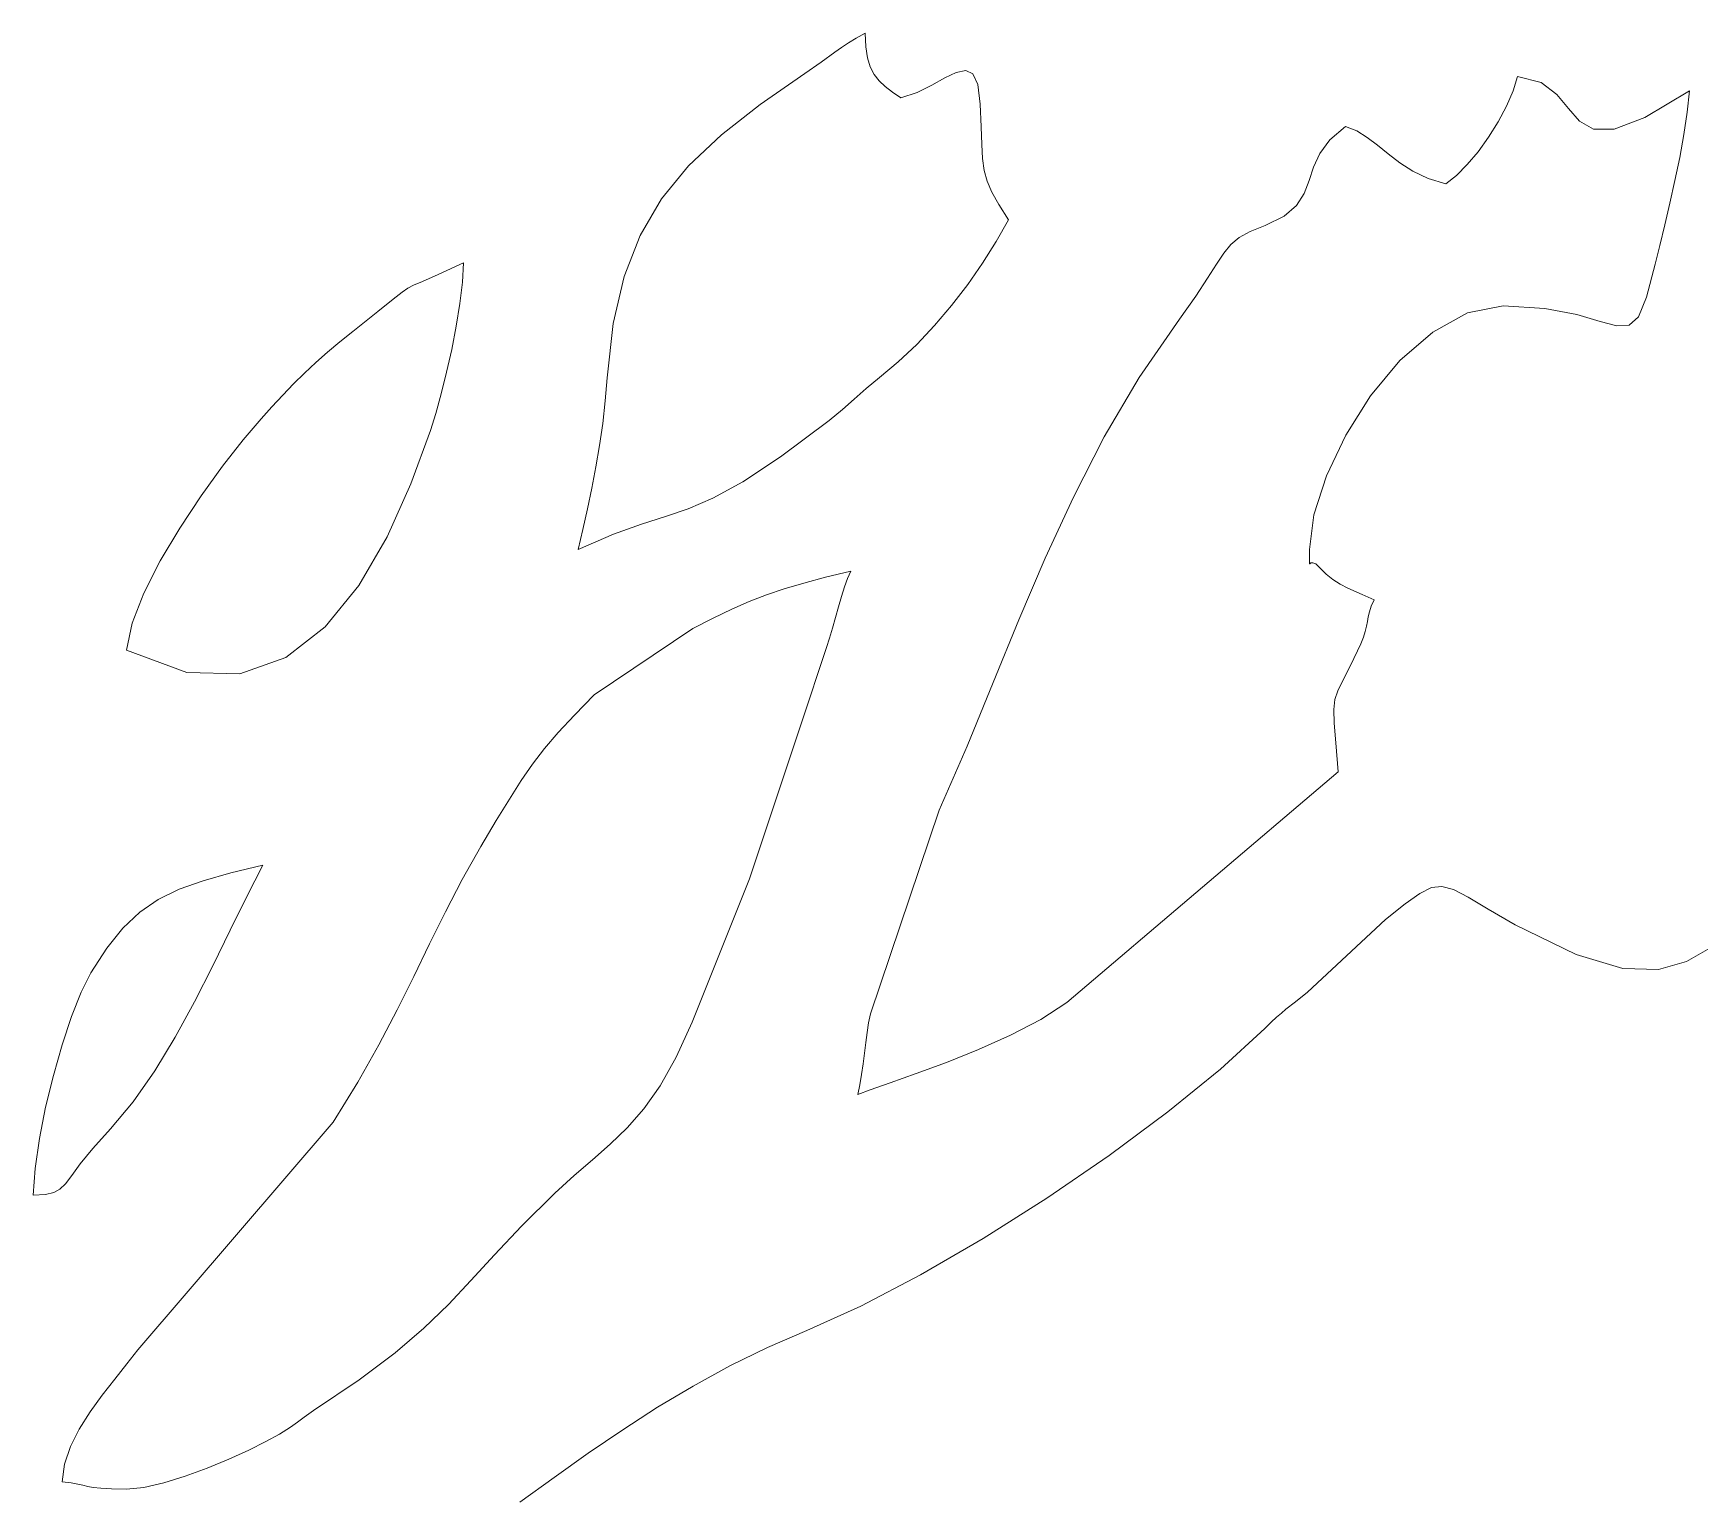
# Model space of a CAD drawing. Header units: centimetres. Extents: x -20.3 to 20.1, y -6 to 14.
# Drawn here: x 2.91 to 4.01, y 7.836 to 8.801 of the extents above; entities that cross this region are included whole.
import ezdxf

# ---------------------------------------------------------------- set-up
doc = ezdxf.new("R2010")
doc.units = ezdxf.units.CM
doc.header["$MEASUREMENT"] = 0
doc.layers.add('layer 1', color=7, linetype='Continuous')

msp = doc.modelspace()

# ---------------------------------------------------------------- linework, layer by layer
at = {"layer": 'layer 1', "color": 5, "lineweight": 9}
for points, knots in [([(3.26939, 8.46036), (3.26939, 8.46036), (3.27248, 8.47376), (3.27248, 8.47376), (3.27248, 8.47376), (3.27248, 8.47376), (3.27551, 8.4873), (3.27551, 8.4873), (3.27551, 8.4873), (3.27551, 8.4873), (3.27841, 8.50102), (3.27841, 8.50102), (3.27841, 8.50102), (3.27841, 8.50102), (3.28109, 8.51496), (3.28109, 8.51496), (3.28109, 8.51496), (3.28109, 8.51496), (3.28351, 8.52917), (3.28351, 8.52917), (3.28351, 8.52917), (3.28351, 8.52917), (3.28559, 8.54368), (3.28559, 8.54368), (3.28559, 8.54368), (3.28559, 8.54368), (3.28726, 8.55855), (3.28726, 8.55855), (3.28726, 8.55855), (3.28726, 8.55855), (3.28845, 8.5738), (3.28845, 8.5738), (3.28845, 8.5738), (3.28845, 8.5738), (3.29238, 8.6096), (3.29238, 8.6096), (3.29238, 8.6096), (3.29238, 8.6096), (3.2996, 8.64063), (3.2996, 8.64063), (3.2996, 8.64063), (3.2996, 8.64063), (3.31022, 8.66775), (3.31022, 8.66775), (3.31022, 8.66775), (3.31022, 8.66775), (3.32439, 8.6918), (3.32439, 8.6918), (3.32439, 8.6918), (3.32439, 8.6918), (3.34222, 8.71366), (3.34222, 8.71366), (3.34222, 8.71366), (3.34222, 8.71366), (3.36384, 8.73417), (3.36384, 8.73417), (3.36384, 8.73417), (3.36384, 8.73417), (3.38937, 8.75419), (3.38937, 8.75419), (3.38937, 8.75419), (3.38937, 8.75419), (3.41895, 8.77458), (3.41895, 8.77458), (3.41895, 8.77458), (3.41895, 8.77458), (3.42975, 8.78205), (3.42975, 8.78205), (3.42975, 8.78205), (3.42975, 8.78205), (3.43876, 8.78861), (3.43876, 8.78861), (3.43876, 8.78861), (3.43876, 8.78861), (3.44316, 8.79171), (3.44316, 8.79171), (3.44316, 8.79171), (3.44316, 8.79171), (3.4478, 8.79478), (3.4478, 8.79478), (3.4478, 8.79478), (3.4478, 8.79478), (3.4529, 8.79788), (3.4529, 8.79788), (3.4529, 8.79788), (3.4529, 8.79788), (3.45868, 8.80109), (3.45868, 8.80109), (3.45868, 8.80109), (3.45868, 8.80109), (3.4592, 8.79218), (3.4592, 8.79218), (3.4592, 8.79218), (3.4592, 8.79218), (3.46035, 8.78489), (3.46035, 8.78489), (3.46035, 8.78489), (3.46035, 8.78489), (3.46217, 8.77894), (3.46217, 8.77894), (3.46217, 8.77894), (3.46217, 8.77894), (3.46468, 8.77401), (3.46468, 8.77401), (3.46468, 8.77401), (3.46468, 8.77401), (3.46792, 8.76981), (3.46792, 8.76981), (3.46792, 8.76981), (3.46792, 8.76981), (3.47192, 8.76603), (3.47192, 8.76603), (3.47192, 8.76603), (3.47192, 8.76603), (3.47672, 8.76236), (3.47672, 8.76236), (3.47672, 8.76236), (3.47672, 8.76236), (3.48234, 8.7585), (3.48234, 8.7585), (3.48234, 8.7585), (3.48234, 8.7585), (3.49301, 8.76208), (3.49301, 8.76208), (3.49301, 8.76208), (3.49301, 8.76208), (3.50274, 8.76687), (3.50274, 8.76687), (3.50274, 8.76687), (3.50274, 8.76687), (3.51141, 8.77166), (3.51141, 8.77166), (3.51141, 8.77166), (3.51141, 8.77166), (3.51891, 8.77529), (3.51891, 8.77529), (3.51891, 8.77529), (3.51891, 8.77529), (3.52511, 8.77656), (3.52511, 8.77656), (3.52511, 8.77656), (3.52511, 8.77656), (3.52989, 8.77429), (3.52989, 8.77429), (3.52989, 8.77429), (3.52989, 8.77429), (3.53315, 8.76729), (3.53315, 8.76729), (3.53315, 8.76729), (3.53315, 8.76729), (3.53476, 8.75438), (3.53476, 8.75438), (3.53476, 8.75438), (3.53476, 8.75438), (3.53533, 8.73944), (3.53533, 8.73944), (3.53533, 8.73944), (3.53533, 8.73944), (3.53572, 8.72772), (3.53572, 8.72772), (3.53572, 8.72772), (3.53572, 8.72772), (3.53627, 8.71838), (3.53627, 8.71838), (3.53627, 8.71838), (3.53627, 8.71838), (3.53732, 8.71058), (3.53732, 8.71058), (3.53732, 8.71058), (3.53732, 8.71058), (3.53921, 8.70348), (3.53921, 8.70348), (3.53921, 8.70348), (3.53921, 8.70348), (3.54229, 8.69626), (3.54229, 8.69626), (3.54229, 8.69626), (3.54229, 8.69626), (3.54688, 8.68806), (3.54688, 8.68806), (3.54688, 8.68806), (3.54688, 8.68806), (3.55333, 8.67805), (3.55333, 8.67805), (3.55333, 8.67805), (3.55333, 8.67805), (3.5453, 8.66378), (3.5453, 8.66378), (3.5453, 8.66378), (3.5453, 8.66378), (3.53631, 8.64946), (3.53631, 8.64946), (3.53631, 8.64946), (3.53631, 8.64946), (3.52645, 8.63529), (3.52645, 8.63529), (3.52645, 8.63529), (3.52645, 8.63529), (3.51585, 8.62147), (3.51585, 8.62147), (3.51585, 8.62147), (3.51585, 8.62147), (3.5046, 8.60823), (3.5046, 8.60823), (3.5046, 8.60823), (3.5046, 8.60823), (3.49283, 8.59575), (3.49283, 8.59575), (3.49283, 8.59575), (3.49283, 8.59575), (3.48064, 8.58425), (3.48064, 8.58425), (3.48064, 8.58425), (3.48064, 8.58425), (3.46815, 8.57394), (3.46815, 8.57394), (3.46815, 8.57394), (3.46815, 8.57394), (3.45934, 8.56673), (3.45934, 8.56673), (3.45934, 8.56673), (3.45934, 8.56673), (3.45159, 8.55976), (3.45159, 8.55976), (3.45159, 8.55976), (3.45159, 8.55976), (3.44384, 8.55277), (3.44384, 8.55277), (3.44384, 8.55277), (3.44384, 8.55277), (3.43506, 8.54551), (3.43506, 8.54551), (3.43506, 8.54551), (3.43506, 8.54551), (3.40285, 8.52156), (3.40285, 8.52156), (3.40285, 8.52156), (3.40285, 8.52156), (3.37794, 8.50509), (3.37794, 8.50509), (3.37794, 8.50509), (3.37794, 8.50509), (3.35832, 8.49427), (3.35832, 8.49427), (3.35832, 8.49427), (3.35832, 8.49427), (3.34199, 8.48725), (3.34199, 8.48725), (3.34199, 8.48725), (3.34199, 8.48725), (3.32693, 8.48219), (3.32693, 8.48219), (3.32693, 8.48219), (3.32693, 8.48219), (3.31115, 8.47725), (3.31115, 8.47725), (3.31115, 8.47725), (3.31115, 8.47725), (3.29264, 8.47058), (3.29264, 8.47058), (3.29264, 8.47058), (3.29264, 8.47058), (3.26939, 8.46036), (3.26939, 8.46036)], [0, 0, 0, 0, 0.0149254, 0.0149254, 0.0149254, 0.0149254, 0.0298507, 0.0298507, 0.0298507, 0.0298507, 0.0447761, 0.0447761, 0.0447761, 0.0447761, 0.0597015, 0.0597015, 0.0597015, 0.0597015, 0.0746269, 0.0746269, 0.0746269, 0.0746269, 0.0895522, 0.0895522, 0.0895522, 0.0895522, 0.1044776, 0.1044776, 0.1044776, 0.1044776, 0.119403, 0.119403, 0.119403, 0.119403, 0.1343284, 0.1343284, 0.1343284, 0.1343284, 0.1492537, 0.1492537, 0.1492537, 0.1492537, 0.1641791, 0.1641791, 0.1641791, 0.1641791, 0.1791045, 0.1791045, 0.1791045, 0.1791045, 0.1940299, 0.1940299, 0.1940299, 0.1940299, 0.2089552, 0.2089552, 0.2089552, 0.2089552, 0.2238806, 0.2238806, 0.2238806, 0.2238806, 0.238806, 0.238806, 0.238806, 0.238806, 0.2537313, 0.2537313, 0.2537313, 0.2537313, 0.2686567, 0.2686567, 0.2686567, 0.2686567, 0.2835821, 0.2835821, 0.2835821, 0.2835821, 0.2985075, 0.2985075, 0.2985075, 0.2985075, 0.3134328, 0.3134328, 0.3134328, 0.3134328, 0.3283582, 0.3283582, 0.3283582, 0.3283582, 0.3432836, 0.3432836, 0.3432836, 0.3432836, 0.358209, 0.358209, 0.358209, 0.358209, 0.3731343, 0.3731343, 0.3731343, 0.3731343, 0.3880597, 0.3880597, 0.3880597, 0.3880597, 0.4029851, 0.4029851, 0.4029851, 0.4029851, 0.4179104, 0.4179104, 0.4179104, 0.4179104, 0.4328358, 0.4328358, 0.4328358, 0.4328358, 0.4477612, 0.4477612, 0.4477612, 0.4477612, 0.4626866, 0.4626866, 0.4626866, 0.4626866, 0.4776119, 0.4776119, 0.4776119, 0.4776119, 0.4925373, 0.4925373, 0.4925373, 0.4925373, 0.5074627, 0.5074627, 0.5074627, 0.5074627, 0.5223881, 0.5223881, 0.5223881, 0.5223881, 0.5373134, 0.5373134, 0.5373134, 0.5373134, 0.5522388, 0.5522388, 0.5522388, 0.5522388, 0.5671642, 0.5671642, 0.5671642, 0.5671642, 0.5820896, 0.5820896, 0.5820896, 0.5820896, 0.5970149, 0.5970149, 0.5970149, 0.5970149, 0.6119403, 0.6119403, 0.6119403, 0.6119403, 0.6268657, 0.6268657, 0.6268657, 0.6268657, 0.641791, 0.641791, 0.641791, 0.641791, 0.6567164, 0.6567164, 0.6567164, 0.6567164, 0.6716418, 0.6716418, 0.6716418, 0.6716418, 0.6865672, 0.6865672, 0.6865672, 0.6865672, 0.7014925, 0.7014925, 0.7014925, 0.7014925, 0.7164179, 0.7164179, 0.7164179, 0.7164179, 0.7313433, 0.7313433, 0.7313433, 0.7313433, 0.7462687, 0.7462687, 0.7462687, 0.7462687, 0.761194, 0.761194, 0.761194, 0.761194, 0.7761194, 0.7761194, 0.7761194, 0.7761194, 0.7910448, 0.7910448, 0.7910448, 0.7910448, 0.8059701, 0.8059701, 0.8059701, 0.8059701, 0.8208955, 0.8208955, 0.8208955, 0.8208955, 0.8358209, 0.8358209, 0.8358209, 0.8358209, 0.8507463, 0.8507463, 0.8507463, 0.8507463, 0.8656716, 0.8656716, 0.8656716, 0.8656716, 0.880597, 0.880597, 0.880597, 0.880597, 0.8955224, 0.8955224, 0.8955224, 0.8955224, 0.9104478, 0.9104478, 0.9104478, 0.9104478, 0.9253731, 0.9253731, 0.9253731, 0.9253731, 0.9402985, 0.9402985, 0.9402985, 0.9402985, 0.9552239, 0.9552239, 0.9552239, 0.9552239, 0.9701493, 0.9701493, 0.9701493, 0.9701493, 1, 1, 1, 1]), ([(3.842, 8.70171), (3.842, 8.70171), (3.84897, 8.70722), (3.84897, 8.70722), (3.84897, 8.70722), (3.84897, 8.70722), (3.85618, 8.71443), (3.85618, 8.71443), (3.85618, 8.71443), (3.85618, 8.71443), (3.86337, 8.72299), (3.86337, 8.72299), (3.86337, 8.72299), (3.86337, 8.72299), (3.87026, 8.7325), (3.87026, 8.7325), (3.87026, 8.7325), (3.87026, 8.7325), (3.87658, 8.74261), (3.87658, 8.74261), (3.87658, 8.74261), (3.87658, 8.74261), (3.88204, 8.75293), (3.88204, 8.75293), (3.88204, 8.75293), (3.88204, 8.75293), (3.88638, 8.76308), (3.88638, 8.76308), (3.88638, 8.76308), (3.88638, 8.76308), (3.88932, 8.7727), (3.88932, 8.7727), (3.88932, 8.7727), (3.88932, 8.7727), (3.90492, 8.76854), (3.90492, 8.76854), (3.90492, 8.76854), (3.90492, 8.76854), (3.91536, 8.76071), (3.91536, 8.76071), (3.91536, 8.76071), (3.91536, 8.76071), (3.92302, 8.75148), (3.92302, 8.75148), (3.92302, 8.75148), (3.92302, 8.75148), (3.93029, 8.7431), (3.93029, 8.7431), (3.93029, 8.7431), (3.93029, 8.7431), (3.93953, 8.73782), (3.93953, 8.73782), (3.93953, 8.73782), (3.93953, 8.73782), (3.95313, 8.73792), (3.95313, 8.73792), (3.95313, 8.73792), (3.95313, 8.73792), (3.97346, 8.74563), (3.97346, 8.74563), (3.97346, 8.74563), (3.97346, 8.74563), (4.0029, 8.76323), (4.0029, 8.76323), (4.0029, 8.76323), (4.0029, 8.76323), (4.00136, 8.74912), (4.00136, 8.74912), (4.00136, 8.74912), (4.00136, 8.74912), (3.99912, 8.73434), (3.99912, 8.73434), (3.99912, 8.73434), (3.99912, 8.73434), (3.99636, 8.71922), (3.99636, 8.71922), (3.99636, 8.71922), (3.99636, 8.71922), (3.99322, 8.70403), (3.99322, 8.70403), (3.99322, 8.70403), (3.99322, 8.70403), (3.98988, 8.68909), (3.98988, 8.68909), (3.98988, 8.68909), (3.98988, 8.68909), (3.98649, 8.67468), (3.98649, 8.67468), (3.98649, 8.67468), (3.98649, 8.67468), (3.98322, 8.66111), (3.98322, 8.66111), (3.98322, 8.66111), (3.98322, 8.66111), (3.98023, 8.64867), (3.98023, 8.64867), (3.98023, 8.64867), (3.98023, 8.64867), (3.97445, 8.62687), (3.97445, 8.62687), (3.97445, 8.62687), (3.97445, 8.62687), (3.9691, 8.61409), (3.9691, 8.61409), (3.9691, 8.61409), (3.9691, 8.61409), (3.963, 8.60844), (3.963, 8.60844), (3.963, 8.60844), (3.963, 8.60844), (3.95497, 8.60804), (3.95497, 8.60804), (3.95497, 8.60804), (3.95497, 8.60804), (3.94382, 8.611), (3.94382, 8.611), (3.94382, 8.611), (3.94382, 8.611), (3.92838, 8.61545), (3.92838, 8.61545), (3.92838, 8.61545), (3.92838, 8.61545), (3.90745, 8.6195), (3.90745, 8.6195), (3.90745, 8.6195), (3.90745, 8.6195), (3.87986, 8.62126), (3.87986, 8.62126), (3.87986, 8.62126), (3.87986, 8.62126), (3.85629, 8.61664), (3.85629, 8.61664), (3.85629, 8.61664), (3.85629, 8.61664), (3.83333, 8.60398), (3.83333, 8.60398), (3.83333, 8.60398), (3.83333, 8.60398), (3.81176, 8.58508), (3.81176, 8.58508), (3.81176, 8.58508), (3.81176, 8.58508), (3.79236, 8.56176), (3.79236, 8.56176), (3.79236, 8.56176), (3.79236, 8.56176), (3.77591, 8.53582), (3.77591, 8.53582), (3.77591, 8.53582), (3.77591, 8.53582), (3.76319, 8.50907), (3.76319, 8.50907), (3.76319, 8.50907), (3.76319, 8.50907), (3.75499, 8.48331), (3.75499, 8.48331), (3.75499, 8.48331), (3.75499, 8.48331), (3.75209, 8.46036), (3.75209, 8.46036), (3.75209, 8.46036), (3.75209, 8.46036), (3.75203, 8.45491), (3.75203, 8.45491), (3.75203, 8.45491), (3.75203, 8.45491), (3.75195, 8.45202), (3.75195, 8.45202), (3.75195, 8.45202), (3.75195, 8.45202), (3.752, 8.45098), (3.752, 8.45098), (3.752, 8.45098), (3.752, 8.45098), (3.75231, 8.45108), (3.75231, 8.45108), (3.75231, 8.45108), (3.75231, 8.45108), (3.75301, 8.45158), (3.75301, 8.45158), (3.75301, 8.45158), (3.75301, 8.45158), (3.75426, 8.45176), (3.75426, 8.45176), (3.75426, 8.45176), (3.75426, 8.45176), (3.75618, 8.4509), (3.75618, 8.4509), (3.75618, 8.4509), (3.75618, 8.4509), (3.75893, 8.44828), (3.75893, 8.44828), (3.75893, 8.44828), (3.75893, 8.44828), (3.76293, 8.44426), (3.76293, 8.44426), (3.76293, 8.44426), (3.76293, 8.44426), (3.76744, 8.44074), (3.76744, 8.44074), (3.76744, 8.44074), (3.76744, 8.44074), (3.77228, 8.43768), (3.77228, 8.43768), (3.77228, 8.43768), (3.77228, 8.43768), (3.77725, 8.43502), (3.77725, 8.43502), (3.77725, 8.43502), (3.77725, 8.43502), (3.78683, 8.43066), (3.78683, 8.43066), (3.78683, 8.43066), (3.78683, 8.43066), (3.79468, 8.42724), (3.79468, 8.42724), (3.79468, 8.42724), (3.79468, 8.42724), (3.79284, 8.42298), (3.79284, 8.42298), (3.79284, 8.42298), (3.79284, 8.42298), (3.79161, 8.41931), (3.79161, 8.41931), (3.79161, 8.41931), (3.79161, 8.41931), (3.7908, 8.41602), (3.7908, 8.41602), (3.7908, 8.41602), (3.7908, 8.41602), (3.79021, 8.41291), (3.79021, 8.41291), (3.79021, 8.41291), (3.79021, 8.41291), (3.78962, 8.40978), (3.78962, 8.40978), (3.78962, 8.40978), (3.78962, 8.40978), (3.78883, 8.40642), (3.78883, 8.40642), (3.78883, 8.40642), (3.78883, 8.40642), (3.78764, 8.40263), (3.78764, 8.40263), (3.78764, 8.40263), (3.78764, 8.40263), (3.78585, 8.3982), (3.78585, 8.3982), (3.78585, 8.3982), (3.78585, 8.3982), (3.77908, 8.38384), (3.77908, 8.38384), (3.77908, 8.38384), (3.77908, 8.38384), (3.77412, 8.37409), (3.77412, 8.37409), (3.77412, 8.37409), (3.77412, 8.37409), (3.77076, 8.3672), (3.77076, 8.3672), (3.77076, 8.3672), (3.77076, 8.3672), (3.7688, 8.36139), (3.7688, 8.36139), (3.7688, 8.36139), (3.7688, 8.36139), (3.76805, 8.3549), (3.76805, 8.3549), (3.76805, 8.3549), (3.76805, 8.3549), (3.7683, 8.34596), (3.7683, 8.34596), (3.7683, 8.34596), (3.7683, 8.34596), (3.76936, 8.3328), (3.76936, 8.3328), (3.76936, 8.3328), (3.76936, 8.3328), (3.77102, 8.31366), (3.77102, 8.31366), (3.77102, 8.31366), (3.77102, 8.31366), (3.59194, 8.16148), (3.59194, 8.16148), (3.59194, 8.16148), (3.59194, 8.16148), (3.57461, 8.15028), (3.57461, 8.15028), (3.57461, 8.15028), (3.57461, 8.15028), (3.5547, 8.13988), (3.5547, 8.13988), (3.5547, 8.13988), (3.5547, 8.13988), (3.53351, 8.13039), (3.53351, 8.13039), (3.53351, 8.13039), (3.53351, 8.13039), (3.51234, 8.12193), (3.51234, 8.12193), (3.51234, 8.12193), (3.51234, 8.12193), (3.4925, 8.11462), (3.4925, 8.11462), (3.4925, 8.11462), (3.4925, 8.11462), (3.47529, 8.10857), (3.47529, 8.10857), (3.47529, 8.10857), (3.47529, 8.10857), (3.462, 8.10389), (3.462, 8.10389), (3.462, 8.10389), (3.462, 8.10389), (3.45395, 8.1007), (3.45395, 8.1007), (3.45395, 8.1007), (3.45395, 8.1007), (3.45528, 8.10717), (3.45528, 8.10717), (3.45528, 8.10717), (3.45528, 8.10717), (3.45639, 8.11397), (3.45639, 8.11397), (3.45639, 8.11397), (3.45639, 8.11397), (3.45736, 8.12098), (3.45736, 8.12098), (3.45736, 8.12098), (3.45736, 8.12098), (3.45825, 8.12804), (3.45825, 8.12804), (3.45825, 8.12804), (3.45825, 8.12804), (3.45912, 8.13501), (3.45912, 8.13501), (3.45912, 8.13501), (3.45912, 8.13501), (3.46003, 8.14175), (3.46003, 8.14175), (3.46003, 8.14175), (3.46003, 8.14175), (3.46104, 8.14811), (3.46104, 8.14811), (3.46104, 8.14811), (3.46104, 8.14811), (3.46222, 8.15395), (3.46222, 8.15395), (3.46222, 8.15395), (3.46222, 8.15395), (3.50758, 8.28842), (3.50758, 8.28842), (3.50758, 8.28842), (3.50758, 8.28842), (3.52599, 8.33075), (3.52599, 8.33075), (3.52599, 8.33075), (3.52599, 8.33075), (3.54331, 8.37261), (3.54331, 8.37261), (3.54331, 8.37261), (3.54331, 8.37261), (3.56028, 8.41396), (3.56028, 8.41396), (3.56028, 8.41396), (3.56028, 8.41396), (3.57766, 8.45479), (3.57766, 8.45479), (3.57766, 8.45479), (3.57766, 8.45479), (3.59619, 8.49508), (3.59619, 8.49508), (3.59619, 8.49508), (3.59619, 8.49508), (3.61662, 8.53481), (3.61662, 8.53481), (3.61662, 8.53481), (3.61662, 8.53481), (3.63971, 8.57397), (3.63971, 8.57397), (3.63971, 8.57397), (3.63971, 8.57397), (3.66618, 8.61252), (3.66618, 8.61252), (3.66618, 8.61252), (3.66618, 8.61252), (3.67692, 8.62759), (3.67692, 8.62759), (3.67692, 8.62759), (3.67692, 8.62759), (3.68474, 8.63953), (3.68474, 8.63953), (3.68474, 8.63953), (3.68474, 8.63953), (3.6906, 8.64885), (3.6906, 8.64885), (3.6906, 8.64885), (3.6906, 8.64885), (3.6954, 8.65608), (3.6954, 8.65608), (3.6954, 8.65608), (3.6954, 8.65608), (3.70008, 8.66172), (3.70008, 8.66172), (3.70008, 8.66172), (3.70008, 8.66172), (3.70557, 8.6663), (3.70557, 8.6663), (3.70557, 8.6663), (3.70557, 8.6663), (3.7128, 8.67033), (3.7128, 8.67033), (3.7128, 8.67033), (3.7128, 8.67033), (3.72269, 8.67432), (3.72269, 8.67432), (3.72269, 8.67432), (3.72269, 8.67432), (3.73532, 8.68042), (3.73532, 8.68042), (3.73532, 8.68042), (3.73532, 8.68042), (3.74345, 8.68752), (3.74345, 8.68752), (3.74345, 8.68752), (3.74345, 8.68752), (3.74846, 8.69542), (3.74846, 8.69542), (3.74846, 8.69542), (3.74846, 8.69542), (3.75177, 8.7039), (3.75177, 8.7039), (3.75177, 8.7039), (3.75177, 8.7039), (3.75475, 8.71277), (3.75475, 8.71277), (3.75475, 8.71277), (3.75475, 8.71277), (3.75881, 8.72181), (3.75881, 8.72181), (3.75881, 8.72181), (3.75881, 8.72181), (3.76535, 8.73081), (3.76535, 8.73081), (3.76535, 8.73081), (3.76535, 8.73081), (3.77575, 8.73957), (3.77575, 8.73957), (3.77575, 8.73957), (3.77575, 8.73957), (3.78322, 8.73666), (3.78322, 8.73666), (3.78322, 8.73666), (3.78322, 8.73666), (3.79017, 8.73241), (3.79017, 8.73241), (3.79017, 8.73241), (3.79017, 8.73241), (3.79697, 8.72722), (3.79697, 8.72722), (3.79697, 8.72722), (3.79697, 8.72722), (3.804, 8.72151), (3.804, 8.72151), (3.804, 8.72151), (3.804, 8.72151), (3.81163, 8.71569), (3.81163, 8.71569), (3.81163, 8.71569), (3.81163, 8.71569), (3.82026, 8.71018), (3.82026, 8.71018), (3.82026, 8.71018), (3.82026, 8.71018), (3.83026, 8.70538), (3.83026, 8.70538), (3.83026, 8.70538), (3.83026, 8.70538), (3.842, 8.70171), (3.842, 8.70171)], [0, 0, 0, 0, 0.0082645, 0.0082645, 0.0082645, 0.0082645, 0.0165289, 0.0165289, 0.0165289, 0.0165289, 0.0247934, 0.0247934, 0.0247934, 0.0247934, 0.0330579, 0.0330579, 0.0330579, 0.0330579, 0.0413223, 0.0413223, 0.0413223, 0.0413223, 0.0495868, 0.0495868, 0.0495868, 0.0495868, 0.0578512, 0.0578512, 0.0578512, 0.0578512, 0.0661157, 0.0661157, 0.0661157, 0.0661157, 0.0743802, 0.0743802, 0.0743802, 0.0743802, 0.0826446, 0.0826446, 0.0826446, 0.0826446, 0.0909091, 0.0909091, 0.0909091, 0.0909091, 0.0991736, 0.0991736, 0.0991736, 0.0991736, 0.107438, 0.107438, 0.107438, 0.107438, 0.1157025, 0.1157025, 0.1157025, 0.1157025, 0.1239669, 0.1239669, 0.1239669, 0.1239669, 0.1322314, 0.1322314, 0.1322314, 0.1322314, 0.1404959, 0.1404959, 0.1404959, 0.1404959, 0.1487603, 0.1487603, 0.1487603, 0.1487603, 0.1570248, 0.1570248, 0.1570248, 0.1570248, 0.1652893, 0.1652893, 0.1652893, 0.1652893, 0.1735537, 0.1735537, 0.1735537, 0.1735537, 0.1818182, 0.1818182, 0.1818182, 0.1818182, 0.1900826, 0.1900826, 0.1900826, 0.1900826, 0.1983471, 0.1983471, 0.1983471, 0.1983471, 0.2066116, 0.2066116, 0.2066116, 0.2066116, 0.214876, 0.214876, 0.214876, 0.214876, 0.2231405, 0.2231405, 0.2231405, 0.2231405, 0.231405, 0.231405, 0.231405, 0.231405, 0.2396694, 0.2396694, 0.2396694, 0.2396694, 0.2479339, 0.2479339, 0.2479339, 0.2479339, 0.2561983, 0.2561983, 0.2561983, 0.2561983, 0.2644628, 0.2644628, 0.2644628, 0.2644628, 0.2727273, 0.2727273, 0.2727273, 0.2727273, 0.2809917, 0.2809917, 0.2809917, 0.2809917, 0.2892562, 0.2892562, 0.2892562, 0.2892562, 0.2975207, 0.2975207, 0.2975207, 0.2975207, 0.3057851, 0.3057851, 0.3057851, 0.3057851, 0.3140496, 0.3140496, 0.3140496, 0.3140496, 0.322314, 0.322314, 0.322314, 0.322314, 0.3305785, 0.3305785, 0.3305785, 0.3305785, 0.338843, 0.338843, 0.338843, 0.338843, 0.3471074, 0.3471074, 0.3471074, 0.3471074, 0.3553719, 0.3553719, 0.3553719, 0.3553719, 0.3636364, 0.3636364, 0.3636364, 0.3636364, 0.3719008, 0.3719008, 0.3719008, 0.3719008, 0.3801653, 0.3801653, 0.3801653, 0.3801653, 0.3884298, 0.3884298, 0.3884298, 0.3884298, 0.3966942, 0.3966942, 0.3966942, 0.3966942, 0.4049587, 0.4049587, 0.4049587, 0.4049587, 0.4132231, 0.4132231, 0.4132231, 0.4132231, 0.4214876, 0.4214876, 0.4214876, 0.4214876, 0.4297521, 0.4297521, 0.4297521, 0.4297521, 0.4380165, 0.4380165, 0.4380165, 0.4380165, 0.446281, 0.446281, 0.446281, 0.446281, 0.4545455, 0.4545455, 0.4545455, 0.4545455, 0.4628099, 0.4628099, 0.4628099, 0.4628099, 0.4710744, 0.4710744, 0.4710744, 0.4710744, 0.4793388, 0.4793388, 0.4793388, 0.4793388, 0.4876033, 0.4876033, 0.4876033, 0.4876033, 0.4958678, 0.4958678, 0.4958678, 0.4958678, 0.5041322, 0.5041322, 0.5041322, 0.5041322, 0.5123967, 0.5123967, 0.5123967, 0.5123967, 0.5206612, 0.5206612, 0.5206612, 0.5206612, 0.5289256, 0.5289256, 0.5289256, 0.5289256, 0.5371901, 0.5371901, 0.5371901, 0.5371901, 0.5454545, 0.5454545, 0.5454545, 0.5454545, 0.553719, 0.553719, 0.553719, 0.553719, 0.5619835, 0.5619835, 0.5619835, 0.5619835, 0.5702479, 0.5702479, 0.5702479, 0.5702479, 0.5785124, 0.5785124, 0.5785124, 0.5785124, 0.5867769, 0.5867769, 0.5867769, 0.5867769, 0.5950413, 0.5950413, 0.5950413, 0.5950413, 0.6033058, 0.6033058, 0.6033058, 0.6033058, 0.6115702, 0.6115702, 0.6115702, 0.6115702, 0.6198347, 0.6198347, 0.6198347, 0.6198347, 0.6280992, 0.6280992, 0.6280992, 0.6280992, 0.6363636, 0.6363636, 0.6363636, 0.6363636, 0.6446281, 0.6446281, 0.6446281, 0.6446281, 0.6528926, 0.6528926, 0.6528926, 0.6528926, 0.661157, 0.661157, 0.661157, 0.661157, 0.6694215, 0.6694215, 0.6694215, 0.6694215, 0.677686, 0.677686, 0.677686, 0.677686, 0.6859504, 0.6859504, 0.6859504, 0.6859504, 0.6942149, 0.6942149, 0.6942149, 0.6942149, 0.7024793, 0.7024793, 0.7024793, 0.7024793, 0.7107438, 0.7107438, 0.7107438, 0.7107438, 0.7190083, 0.7190083, 0.7190083, 0.7190083, 0.7272727, 0.7272727, 0.7272727, 0.7272727, 0.7355372, 0.7355372, 0.7355372, 0.7355372, 0.7438017, 0.7438017, 0.7438017, 0.7438017, 0.7520661, 0.7520661, 0.7520661, 0.7520661, 0.7603306, 0.7603306, 0.7603306, 0.7603306, 0.768595, 0.768595, 0.768595, 0.768595, 0.7768595, 0.7768595, 0.7768595, 0.7768595, 0.785124, 0.785124, 0.785124, 0.785124, 0.7933884, 0.7933884, 0.7933884, 0.7933884, 0.8016529, 0.8016529, 0.8016529, 0.8016529, 0.8099174, 0.8099174, 0.8099174, 0.8099174, 0.8181818, 0.8181818, 0.8181818, 0.8181818, 0.8264463, 0.8264463, 0.8264463, 0.8264463, 0.8347107, 0.8347107, 0.8347107, 0.8347107, 0.8429752, 0.8429752, 0.8429752, 0.8429752, 0.8512397, 0.8512397, 0.8512397, 0.8512397, 0.8595041, 0.8595041, 0.8595041, 0.8595041, 0.8677686, 0.8677686, 0.8677686, 0.8677686, 0.8760331, 0.8760331, 0.8760331, 0.8760331, 0.8842975, 0.8842975, 0.8842975, 0.8842975, 0.892562, 0.892562, 0.892562, 0.892562, 0.9008264, 0.9008264, 0.9008264, 0.9008264, 0.9090909, 0.9090909, 0.9090909, 0.9090909, 0.9173554, 0.9173554, 0.9173554, 0.9173554, 0.9256198, 0.9256198, 0.9256198, 0.9256198, 0.9338843, 0.9338843, 0.9338843, 0.9338843, 0.9421488, 0.9421488, 0.9421488, 0.9421488, 0.9504132, 0.9504132, 0.9504132, 0.9504132, 0.9586777, 0.9586777, 0.9586777, 0.9586777, 0.9669421, 0.9669421, 0.9669421, 0.9669421, 0.9752066, 0.9752066, 0.9752066, 0.9752066, 0.9834711, 0.9834711, 0.9834711, 0.9834711, 1, 1, 1, 1]), ([(2.97125, 8.39411), (2.97125, 8.39411), (2.97493, 8.41175), (2.97493, 8.41175), (2.97493, 8.41175), (2.97493, 8.41175), (2.98264, 8.43167), (2.98264, 8.43167), (2.98264, 8.43167), (2.98264, 8.43167), (2.99343, 8.45294), (2.99343, 8.45294), (2.99343, 8.45294), (2.99343, 8.45294), (3.00634, 8.47462), (3.00634, 8.47462), (3.00634, 8.47462), (3.00634, 8.47462), (3.0204, 8.49577), (3.0204, 8.49577), (3.0204, 8.49577), (3.0204, 8.49577), (3.03468, 8.51546), (3.03468, 8.51546), (3.03468, 8.51546), (3.03468, 8.51546), (3.0482, 8.53275), (3.0482, 8.53275), (3.0482, 8.53275), (3.0482, 8.53275), (3.06001, 8.5467), (3.06001, 8.5467), (3.06001, 8.5467), (3.06001, 8.5467), (3.0672, 8.55468), (3.0672, 8.55468), (3.0672, 8.55468), (3.0672, 8.55468), (3.07433, 8.56233), (3.07433, 8.56233), (3.07433, 8.56233), (3.07433, 8.56233), (3.08149, 8.56971), (3.08149, 8.56971), (3.08149, 8.56971), (3.08149, 8.56971), (3.08876, 8.57687), (3.08876, 8.57687), (3.08876, 8.57687), (3.08876, 8.57687), (3.09622, 8.58387), (3.09622, 8.58387), (3.09622, 8.58387), (3.09622, 8.58387), (3.10396, 8.59075), (3.10396, 8.59075), (3.10396, 8.59075), (3.10396, 8.59075), (3.11206, 8.59758), (3.11206, 8.59758), (3.11206, 8.59758), (3.11206, 8.59758), (3.12062, 8.6044), (3.12062, 8.6044), (3.12062, 8.6044), (3.12062, 8.6044), (3.13718, 8.61744), (3.13718, 8.61744), (3.13718, 8.61744), (3.13718, 8.61744), (3.14731, 8.62565), (3.14731, 8.62565), (3.14731, 8.62565), (3.14731, 8.62565), (3.15317, 8.63038), (3.15317, 8.63038), (3.15317, 8.63038), (3.15317, 8.63038), (3.15691, 8.633), (3.15691, 8.633), (3.15691, 8.633), (3.15691, 8.633), (3.16068, 8.63488), (3.16068, 8.63488), (3.16068, 8.63488), (3.16068, 8.63488), (3.16663, 8.63737), (3.16663, 8.63737), (3.16663, 8.63737), (3.16663, 8.63737), (3.17691, 8.64184), (3.17691, 8.64184), (3.17691, 8.64184), (3.17691, 8.64184), (3.19367, 8.64966), (3.19367, 8.64966), (3.19367, 8.64966), (3.19367, 8.64966), (3.1929, 8.63685), (3.1929, 8.63685), (3.1929, 8.63685), (3.1929, 8.63685), (3.19123, 8.62271), (3.19123, 8.62271), (3.19123, 8.62271), (3.19123, 8.62271), (3.18884, 8.60776), (3.18884, 8.60776), (3.18884, 8.60776), (3.18884, 8.60776), (3.18588, 8.59251), (3.18588, 8.59251), (3.18588, 8.59251), (3.18588, 8.59251), (3.18254, 8.57749), (3.18254, 8.57749), (3.18254, 8.57749), (3.18254, 8.57749), (3.17897, 8.56322), (3.17897, 8.56322), (3.17897, 8.56322), (3.17897, 8.56322), (3.17535, 8.5502), (3.17535, 8.5502), (3.17535, 8.5502), (3.17535, 8.5502), (3.17185, 8.53897), (3.17185, 8.53897), (3.17185, 8.53897), (3.17185, 8.53897), (3.159, 8.5037), (3.159, 8.5037), (3.159, 8.5037), (3.159, 8.5037), (3.14338, 8.46884), (3.14338, 8.46884), (3.14338, 8.46884), (3.14338, 8.46884), (3.12464, 8.43664), (3.12464, 8.43664), (3.12464, 8.43664), (3.12464, 8.43664), (3.10241, 8.40934), (3.10241, 8.40934), (3.10241, 8.40934), (3.10241, 8.40934), (3.07632, 8.3892), (3.07632, 8.3892), (3.07632, 8.3892), (3.07632, 8.3892), (3.046, 8.37845), (3.046, 8.37845), (3.046, 8.37845), (3.046, 8.37845), (3.0111, 8.37934), (3.0111, 8.37934), (3.0111, 8.37934), (3.0111, 8.37934), (2.97125, 8.39411), (2.97125, 8.39411)], [0, 0, 0, 0, 0.0243902, 0.0243902, 0.0243902, 0.0243902, 0.0487805, 0.0487805, 0.0487805, 0.0487805, 0.0731707, 0.0731707, 0.0731707, 0.0731707, 0.097561, 0.097561, 0.097561, 0.097561, 0.1219512, 0.1219512, 0.1219512, 0.1219512, 0.1463415, 0.1463415, 0.1463415, 0.1463415, 0.1707317, 0.1707317, 0.1707317, 0.1707317, 0.195122, 0.195122, 0.195122, 0.195122, 0.2195122, 0.2195122, 0.2195122, 0.2195122, 0.2439024, 0.2439024, 0.2439024, 0.2439024, 0.2682927, 0.2682927, 0.2682927, 0.2682927, 0.2926829, 0.2926829, 0.2926829, 0.2926829, 0.3170732, 0.3170732, 0.3170732, 0.3170732, 0.3414634, 0.3414634, 0.3414634, 0.3414634, 0.3658537, 0.3658537, 0.3658537, 0.3658537, 0.3902439, 0.3902439, 0.3902439, 0.3902439, 0.4146341, 0.4146341, 0.4146341, 0.4146341, 0.4390244, 0.4390244, 0.4390244, 0.4390244, 0.4634146, 0.4634146, 0.4634146, 0.4634146, 0.4878049, 0.4878049, 0.4878049, 0.4878049, 0.5121951, 0.5121951, 0.5121951, 0.5121951, 0.5365854, 0.5365854, 0.5365854, 0.5365854, 0.5609756, 0.5609756, 0.5609756, 0.5609756, 0.5853659, 0.5853659, 0.5853659, 0.5853659, 0.6097561, 0.6097561, 0.6097561, 0.6097561, 0.6341463, 0.6341463, 0.6341463, 0.6341463, 0.6585366, 0.6585366, 0.6585366, 0.6585366, 0.6829268, 0.6829268, 0.6829268, 0.6829268, 0.7073171, 0.7073171, 0.7073171, 0.7073171, 0.7317073, 0.7317073, 0.7317073, 0.7317073, 0.7560976, 0.7560976, 0.7560976, 0.7560976, 0.7804878, 0.7804878, 0.7804878, 0.7804878, 0.804878, 0.804878, 0.804878, 0.804878, 0.8292683, 0.8292683, 0.8292683, 0.8292683, 0.8536585, 0.8536585, 0.8536585, 0.8536585, 0.8780488, 0.8780488, 0.8780488, 0.8780488, 0.902439, 0.902439, 0.902439, 0.902439, 0.9268293, 0.9268293, 0.9268293, 0.9268293, 0.9512195, 0.9512195, 0.9512195, 0.9512195, 1, 1, 1, 1]), ([(2.97125, 7.84043), (2.97125, 7.84043), (2.96136, 7.84056), (2.96136, 7.84056), (2.96136, 7.84056), (2.96136, 7.84056), (2.95429, 7.84094), (2.95429, 7.84094), (2.95429, 7.84094), (2.95429, 7.84094), (2.94929, 7.8415), (2.94929, 7.8415), (2.94929, 7.8415), (2.94929, 7.8415), (2.9456, 7.84219), (2.9456, 7.84219), (2.9456, 7.84219), (2.9456, 7.84219), (2.94244, 7.84296), (2.94244, 7.84296), (2.94244, 7.84296), (2.94244, 7.84296), (2.93908, 7.84374), (2.93908, 7.84374), (2.93908, 7.84374), (2.93908, 7.84374), (2.93473, 7.8445), (2.93473, 7.8445), (2.93473, 7.8445), (2.93473, 7.8445), (2.92866, 7.84516), (2.92866, 7.84516), (2.92866, 7.84516), (2.92866, 7.84516), (2.93027, 7.85681), (2.93027, 7.85681), (2.93027, 7.85681), (2.93027, 7.85681), (2.93425, 7.86848), (2.93425, 7.86848), (2.93425, 7.86848), (2.93425, 7.86848), (2.94007, 7.88005), (2.94007, 7.88005), (2.94007, 7.88005), (2.94007, 7.88005), (2.94722, 7.89141), (2.94722, 7.89141), (2.94722, 7.89141), (2.94722, 7.89141), (2.95518, 7.90243), (2.95518, 7.90243), (2.95518, 7.90243), (2.95518, 7.90243), (2.96342, 7.91301), (2.96342, 7.91301), (2.96342, 7.91301), (2.96342, 7.91301), (2.97143, 7.92303), (2.97143, 7.92303), (2.97143, 7.92303), (2.97143, 7.92303), (2.97869, 7.93237), (2.97869, 7.93237), (2.97869, 7.93237), (2.97869, 7.93237), (3.10768, 8.08259), (3.10768, 8.08259), (3.10768, 8.08259), (3.10768, 8.08259), (3.12394, 8.10893), (3.12394, 8.10893), (3.12394, 8.10893), (3.12394, 8.10893), (3.13784, 8.13347), (3.13784, 8.13347), (3.13784, 8.13347), (3.13784, 8.13347), (3.14997, 8.1566), (3.14997, 8.1566), (3.14997, 8.1566), (3.14997, 8.1566), (3.16092, 8.17869), (3.16092, 8.17869), (3.16092, 8.17869), (3.16092, 8.17869), (3.17131, 8.20014), (3.17131, 8.20014), (3.17131, 8.20014), (3.17131, 8.20014), (3.18174, 8.22131), (3.18174, 8.22131), (3.18174, 8.22131), (3.18174, 8.22131), (3.19281, 8.24259), (3.19281, 8.24259), (3.19281, 8.24259), (3.19281, 8.24259), (3.20511, 8.26436), (3.20511, 8.26436), (3.20511, 8.26436), (3.20511, 8.26436), (3.21531, 8.28152), (3.21531, 8.28152), (3.21531, 8.28152), (3.21531, 8.28152), (3.22396, 8.2958), (3.22396, 8.2958), (3.22396, 8.2958), (3.22396, 8.2958), (3.23172, 8.30797), (3.23172, 8.30797), (3.23172, 8.30797), (3.23172, 8.30797), (3.23924, 8.31882), (3.23924, 8.31882), (3.23924, 8.31882), (3.23924, 8.31882), (3.24718, 8.32912), (3.24718, 8.32912), (3.24718, 8.32912), (3.24718, 8.32912), (3.25618, 8.33966), (3.25618, 8.33966), (3.25618, 8.33966), (3.25618, 8.33966), (3.2669, 8.35122), (3.2669, 8.35122), (3.2669, 8.35122), (3.2669, 8.35122), (3.27999, 8.36458), (3.27999, 8.36458), (3.27999, 8.36458), (3.27999, 8.36458), (3.34503, 8.40838), (3.34503, 8.40838), (3.34503, 8.40838), (3.34503, 8.40838), (3.35854, 8.41522), (3.35854, 8.41522), (3.35854, 8.41522), (3.35854, 8.41522), (3.37075, 8.42106), (3.37075, 8.42106), (3.37075, 8.42106), (3.37075, 8.42106), (3.38224, 8.42609), (3.38224, 8.42609), (3.38224, 8.42609), (3.38224, 8.42609), (3.39359, 8.43052), (3.39359, 8.43052), (3.39359, 8.43052), (3.39359, 8.43052), (3.40538, 8.43454), (3.40538, 8.43454), (3.40538, 8.43454), (3.40538, 8.43454), (3.4182, 8.43835), (3.4182, 8.43835), (3.4182, 8.43835), (3.4182, 8.43835), (3.43261, 8.44216), (3.43261, 8.44216), (3.43261, 8.44216), (3.43261, 8.44216), (3.44922, 8.44617), (3.44922, 8.44617), (3.44922, 8.44617), (3.44922, 8.44617), (3.4472, 8.44142), (3.4472, 8.44142), (3.4472, 8.44142), (3.4472, 8.44142), (3.44518, 8.43573), (3.44518, 8.43573), (3.44518, 8.43573), (3.44518, 8.43573), (3.44315, 8.42935), (3.44315, 8.42935), (3.44315, 8.42935), (3.44315, 8.42935), (3.44113, 8.42253), (3.44113, 8.42253), (3.44113, 8.42253), (3.44113, 8.42253), (3.43913, 8.41553), (3.43913, 8.41553), (3.43913, 8.41553), (3.43913, 8.41553), (3.43714, 8.40858), (3.43714, 8.40858), (3.43714, 8.40858), (3.43714, 8.40858), (3.43517, 8.40195), (3.43517, 8.40195), (3.43517, 8.40195), (3.43517, 8.40195), (3.43324, 8.39589), (3.43324, 8.39589), (3.43324, 8.39589), (3.43324, 8.39589), (3.41669, 8.34618), (3.41669, 8.34618), (3.41669, 8.34618), (3.41669, 8.34618), (3.38242, 8.24322), (3.38242, 8.24322), (3.38242, 8.24322), (3.38242, 8.24322), (3.3445, 8.14863), (3.3445, 8.14863), (3.3445, 8.14863), (3.3445, 8.14863), (3.33396, 8.12533), (3.33396, 8.12533), (3.33396, 8.12533), (3.33396, 8.12533), (3.32337, 8.10656), (3.32337, 8.10656), (3.32337, 8.10656), (3.32337, 8.10656), (3.31265, 8.09138), (3.31265, 8.09138), (3.31265, 8.09138), (3.31265, 8.09138), (3.3017, 8.07883), (3.3017, 8.07883), (3.3017, 8.07883), (3.3017, 8.07883), (3.29044, 8.06795), (3.29044, 8.06795), (3.29044, 8.06795), (3.29044, 8.06795), (3.27878, 8.05777), (3.27878, 8.05777), (3.27878, 8.05777), (3.27878, 8.05777), (3.26663, 8.04736), (3.26663, 8.04736), (3.26663, 8.04736), (3.26663, 8.04736), (3.25391, 8.03573), (3.25391, 8.03573), (3.25391, 8.03573), (3.25391, 8.03573), (3.23195, 8.01384), (3.23195, 8.01384), (3.23195, 8.01384), (3.23195, 8.01384), (3.21409, 7.9949), (3.21409, 7.9949), (3.21409, 7.9949), (3.21409, 7.9949), (3.19858, 7.978), (3.19858, 7.978), (3.19858, 7.978), (3.19858, 7.978), (3.18366, 7.96223), (3.18366, 7.96223), (3.18366, 7.96223), (3.18366, 7.96223), (3.16756, 7.94667), (3.16756, 7.94667), (3.16756, 7.94667), (3.16756, 7.94667), (3.14853, 7.93042), (3.14853, 7.93042), (3.14853, 7.93042), (3.14853, 7.93042), (3.12479, 7.91256), (3.12479, 7.91256), (3.12479, 7.91256), (3.12479, 7.91256), (3.0946, 7.89217), (3.0946, 7.89217), (3.0946, 7.89217), (3.0946, 7.89217), (3.08849, 7.88797), (3.08849, 7.88797), (3.08849, 7.88797), (3.08849, 7.88797), (3.08412, 7.88462), (3.08412, 7.88462), (3.08412, 7.88462), (3.08412, 7.88462), (3.0794, 7.88118), (3.0794, 7.88118), (3.0794, 7.88118), (3.0794, 7.88118), (3.07221, 7.87671), (3.07221, 7.87671), (3.07221, 7.87671), (3.07221, 7.87671), (3.06326, 7.87181), (3.06326, 7.87181), (3.06326, 7.87181), (3.06326, 7.87181), (3.05187, 7.86614), (3.05187, 7.86614), (3.05187, 7.86614), (3.05187, 7.86614), (3.03872, 7.86013), (3.03872, 7.86013), (3.03872, 7.86013), (3.03872, 7.86013), (3.02453, 7.85421), (3.02453, 7.85421), (3.02453, 7.85421), (3.02453, 7.85421), (3.00999, 7.84885), (3.00999, 7.84885), (3.00999, 7.84885), (3.00999, 7.84885), (2.99579, 7.84446), (2.99579, 7.84446), (2.99579, 7.84446), (2.99579, 7.84446), (2.98265, 7.84151), (2.98265, 7.84151), (2.98265, 7.84151), (2.98265, 7.84151), (2.97125, 7.84043), (2.97125, 7.84043)], [0, 0, 0, 0, 0.0121951, 0.0121951, 0.0121951, 0.0121951, 0.0243902, 0.0243902, 0.0243902, 0.0243902, 0.0365854, 0.0365854, 0.0365854, 0.0365854, 0.0487805, 0.0487805, 0.0487805, 0.0487805, 0.0609756, 0.0609756, 0.0609756, 0.0609756, 0.0731707, 0.0731707, 0.0731707, 0.0731707, 0.0853659, 0.0853659, 0.0853659, 0.0853659, 0.097561, 0.097561, 0.097561, 0.097561, 0.1097561, 0.1097561, 0.1097561, 0.1097561, 0.1219512, 0.1219512, 0.1219512, 0.1219512, 0.1341463, 0.1341463, 0.1341463, 0.1341463, 0.1463415, 0.1463415, 0.1463415, 0.1463415, 0.1585366, 0.1585366, 0.1585366, 0.1585366, 0.1707317, 0.1707317, 0.1707317, 0.1707317, 0.1829268, 0.1829268, 0.1829268, 0.1829268, 0.195122, 0.195122, 0.195122, 0.195122, 0.2073171, 0.2073171, 0.2073171, 0.2073171, 0.2195122, 0.2195122, 0.2195122, 0.2195122, 0.2317073, 0.2317073, 0.2317073, 0.2317073, 0.2439024, 0.2439024, 0.2439024, 0.2439024, 0.2560976, 0.2560976, 0.2560976, 0.2560976, 0.2682927, 0.2682927, 0.2682927, 0.2682927, 0.2804878, 0.2804878, 0.2804878, 0.2804878, 0.2926829, 0.2926829, 0.2926829, 0.2926829, 0.304878, 0.304878, 0.304878, 0.304878, 0.3170732, 0.3170732, 0.3170732, 0.3170732, 0.3292683, 0.3292683, 0.3292683, 0.3292683, 0.3414634, 0.3414634, 0.3414634, 0.3414634, 0.3536585, 0.3536585, 0.3536585, 0.3536585, 0.3658537, 0.3658537, 0.3658537, 0.3658537, 0.3780488, 0.3780488, 0.3780488, 0.3780488, 0.3902439, 0.3902439, 0.3902439, 0.3902439, 0.402439, 0.402439, 0.402439, 0.402439, 0.4146341, 0.4146341, 0.4146341, 0.4146341, 0.4268293, 0.4268293, 0.4268293, 0.4268293, 0.4390244, 0.4390244, 0.4390244, 0.4390244, 0.4512195, 0.4512195, 0.4512195, 0.4512195, 0.4634146, 0.4634146, 0.4634146, 0.4634146, 0.4756098, 0.4756098, 0.4756098, 0.4756098, 0.4878049, 0.4878049, 0.4878049, 0.4878049, 0.5, 0.5, 0.5, 0.5, 0.5121951, 0.5121951, 0.5121951, 0.5121951, 0.5243902, 0.5243902, 0.5243902, 0.5243902, 0.5365854, 0.5365854, 0.5365854, 0.5365854, 0.5487805, 0.5487805, 0.5487805, 0.5487805, 0.5609756, 0.5609756, 0.5609756, 0.5609756, 0.5731707, 0.5731707, 0.5731707, 0.5731707, 0.5853659, 0.5853659, 0.5853659, 0.5853659, 0.597561, 0.597561, 0.597561, 0.597561, 0.6097561, 0.6097561, 0.6097561, 0.6097561, 0.6219512, 0.6219512, 0.6219512, 0.6219512, 0.6341463, 0.6341463, 0.6341463, 0.6341463, 0.6463415, 0.6463415, 0.6463415, 0.6463415, 0.6585366, 0.6585366, 0.6585366, 0.6585366, 0.6707317, 0.6707317, 0.6707317, 0.6707317, 0.6829268, 0.6829268, 0.6829268, 0.6829268, 0.695122, 0.695122, 0.695122, 0.695122, 0.7073171, 0.7073171, 0.7073171, 0.7073171, 0.7195122, 0.7195122, 0.7195122, 0.7195122, 0.7317073, 0.7317073, 0.7317073, 0.7317073, 0.7439024, 0.7439024, 0.7439024, 0.7439024, 0.7560976, 0.7560976, 0.7560976, 0.7560976, 0.7682927, 0.7682927, 0.7682927, 0.7682927, 0.7804878, 0.7804878, 0.7804878, 0.7804878, 0.7926829, 0.7926829, 0.7926829, 0.7926829, 0.804878, 0.804878, 0.804878, 0.804878, 0.8170732, 0.8170732, 0.8170732, 0.8170732, 0.8292683, 0.8292683, 0.8292683, 0.8292683, 0.8414634, 0.8414634, 0.8414634, 0.8414634, 0.8536585, 0.8536585, 0.8536585, 0.8536585, 0.8658537, 0.8658537, 0.8658537, 0.8658537, 0.8780488, 0.8780488, 0.8780488, 0.8780488, 0.8902439, 0.8902439, 0.8902439, 0.8902439, 0.902439, 0.902439, 0.902439, 0.902439, 0.9146341, 0.9146341, 0.9146341, 0.9146341, 0.9268293, 0.9268293, 0.9268293, 0.9268293, 0.9390244, 0.9390244, 0.9390244, 0.9390244, 0.9512195, 0.9512195, 0.9512195, 0.9512195, 0.9634146, 0.9634146, 0.9634146, 0.9634146, 0.9756098, 0.9756098, 0.9756098, 0.9756098, 1, 1, 1, 1]), ([(2.90973, 8.03445), (2.90973, 8.03445), (2.91097, 8.05204), (2.91097, 8.05204), (2.91097, 8.05204), (2.91097, 8.05204), (2.91377, 8.07167), (2.91377, 8.07167), (2.91377, 8.07167), (2.91377, 8.07167), (2.91785, 8.09243), (2.91785, 8.09243), (2.91785, 8.09243), (2.91785, 8.09243), (2.92294, 8.11339), (2.92294, 8.11339), (2.92294, 8.11339), (2.92294, 8.11339), (2.92875, 8.13366), (2.92875, 8.13366), (2.92875, 8.13366), (2.92875, 8.13366), (2.935, 8.1523), (2.935, 8.1523), (2.935, 8.1523), (2.935, 8.1523), (2.94141, 8.1684), (2.94141, 8.1684), (2.94141, 8.1684), (2.94141, 8.1684), (2.9477, 8.18104), (2.9477, 8.18104), (2.9477, 8.18104), (2.9477, 8.18104), (2.95814, 8.19746), (2.95814, 8.19746), (2.95814, 8.19746), (2.95814, 8.19746), (2.96872, 8.21065), (2.96872, 8.21065), (2.96872, 8.21065), (2.96872, 8.21065), (2.97992, 8.22115), (2.97992, 8.22115), (2.97992, 8.22115), (2.97992, 8.22115), (2.99218, 8.22949), (2.99218, 8.22949), (2.99218, 8.22949), (2.99218, 8.22949), (3.00597, 8.23623), (3.00597, 8.23623), (3.00597, 8.23623), (3.00597, 8.23623), (3.02176, 8.24189), (3.02176, 8.24189), (3.02176, 8.24189), (3.02176, 8.24189), (3.04, 8.24701), (3.04, 8.24701), (3.04, 8.24701), (3.04, 8.24701), (3.06116, 8.25214), (3.06116, 8.25214), (3.06116, 8.25214), (3.06116, 8.25214), (3.05064, 8.23152), (3.05064, 8.23152), (3.05064, 8.23152), (3.05064, 8.23152), (3.03964, 8.20914), (3.03964, 8.20914), (3.03964, 8.20914), (3.03964, 8.20914), (3.02813, 8.1857), (3.02813, 8.1857), (3.02813, 8.1857), (3.02813, 8.1857), (3.01603, 8.16194), (3.01603, 8.16194), (3.01603, 8.16194), (3.01603, 8.16194), (3.00329, 8.13858), (3.00329, 8.13858), (3.00329, 8.13858), (3.00329, 8.13858), (2.98985, 8.11635), (2.98985, 8.11635), (2.98985, 8.11635), (2.98985, 8.11635), (2.97566, 8.09597), (2.97566, 8.09597), (2.97566, 8.09597), (2.97566, 8.09597), (2.96066, 8.07817), (2.96066, 8.07817), (2.96066, 8.07817), (2.96066, 8.07817), (2.94893, 8.06515), (2.94893, 8.06515), (2.94893, 8.06515), (2.94893, 8.06515), (2.94073, 8.05501), (2.94073, 8.05501), (2.94073, 8.05501), (2.94073, 8.05501), (2.93506, 8.0474), (2.93506, 8.0474), (2.93506, 8.0474), (2.93506, 8.0474), (2.93092, 8.04194), (2.93092, 8.04194), (2.93092, 8.04194), (2.93092, 8.04194), (2.92731, 8.03828), (2.92731, 8.03828), (2.92731, 8.03828), (2.92731, 8.03828), (2.92324, 8.03605), (2.92324, 8.03605), (2.92324, 8.03605), (2.92324, 8.03605), (2.91771, 8.0349), (2.91771, 8.0349), (2.91771, 8.0349), (2.91771, 8.0349), (2.90973, 8.03445), (2.90973, 8.03445)], [0, 0, 0, 0, 0.030303, 0.030303, 0.030303, 0.030303, 0.0606061, 0.0606061, 0.0606061, 0.0606061, 0.0909091, 0.0909091, 0.0909091, 0.0909091, 0.1212121, 0.1212121, 0.1212121, 0.1212121, 0.1515152, 0.1515152, 0.1515152, 0.1515152, 0.1818182, 0.1818182, 0.1818182, 0.1818182, 0.2121212, 0.2121212, 0.2121212, 0.2121212, 0.2424242, 0.2424242, 0.2424242, 0.2424242, 0.2727273, 0.2727273, 0.2727273, 0.2727273, 0.3030303, 0.3030303, 0.3030303, 0.3030303, 0.3333333, 0.3333333, 0.3333333, 0.3333333, 0.3636364, 0.3636364, 0.3636364, 0.3636364, 0.3939394, 0.3939394, 0.3939394, 0.3939394, 0.4242424, 0.4242424, 0.4242424, 0.4242424, 0.4545455, 0.4545455, 0.4545455, 0.4545455, 0.4848485, 0.4848485, 0.4848485, 0.4848485, 0.5151515, 0.5151515, 0.5151515, 0.5151515, 0.5454545, 0.5454545, 0.5454545, 0.5454545, 0.5757576, 0.5757576, 0.5757576, 0.5757576, 0.6060606, 0.6060606, 0.6060606, 0.6060606, 0.6363636, 0.6363636, 0.6363636, 0.6363636, 0.6666667, 0.6666667, 0.6666667, 0.6666667, 0.6969697, 0.6969697, 0.6969697, 0.6969697, 0.7272727, 0.7272727, 0.7272727, 0.7272727, 0.7575758, 0.7575758, 0.7575758, 0.7575758, 0.7878788, 0.7878788, 0.7878788, 0.7878788, 0.8181818, 0.8181818, 0.8181818, 0.8181818, 0.8484848, 0.8484848, 0.8484848, 0.8484848, 0.8787879, 0.8787879, 0.8787879, 0.8787879, 0.9090909, 0.9090909, 0.9090909, 0.9090909, 0.9393939, 0.9393939, 0.9393939, 0.9393939, 1, 1, 1, 1])]:
    msp.add_open_spline(points, degree=3, knots=knots, dxfattribs=at)
for points in [[(3.8325, 8.23738), (3.8325, 8.23738), (3.83945, 8.23816), (3.83945, 8.23816)], [(3.83945, 8.23816), (3.83945, 8.23816), (3.84709, 8.23599), (3.84709, 8.23599)], [(3.81521, 8.22655), (3.81521, 8.22655), (3.82488, 8.23354), (3.82488, 8.23354)], [(3.82488, 8.23354), (3.82488, 8.23354), (3.8325, 8.23738), (3.8325, 8.23738)], [(3.84709, 8.23599), (3.84709, 8.23599), (3.85679, 8.23097), (3.85679, 8.23097)], [(3.85679, 8.23097), (3.85679, 8.23097), (3.8699, 8.22319), (3.8699, 8.22319)], [(3.75069, 8.16835), (3.75069, 8.16835), (3.80212, 8.2163), (3.80212, 8.2163)], [(3.80212, 8.2163), (3.80212, 8.2163), (3.81521, 8.22655), (3.81521, 8.22655)], [(3.8699, 8.22319), (3.8699, 8.22319), (3.88781, 8.21276), (3.88781, 8.21276)], [(3.88781, 8.21276), (3.88781, 8.21276), (3.92804, 8.19309), (3.92804, 8.19309)], [(4.00084, 8.18856), (4.00084, 8.18856), (4.01622, 8.19745), (4.01622, 8.19745)], [(3.92804, 8.19309), (3.92804, 8.19309), (3.95887, 8.18405), (3.95887, 8.18405)], [(3.95887, 8.18405), (3.95887, 8.18405), (3.98243, 8.18331), (3.98243, 8.18331)], [(3.98243, 8.18331), (3.98243, 8.18331), (4.00084, 8.18856), (4.00084, 8.18856)], [(3.73646, 8.15701), (3.73646, 8.15701), (3.7427, 8.16189), (3.7427, 8.16189)], [(3.7427, 8.16189), (3.7427, 8.16189), (3.75069, 8.16835), (3.75069, 8.16835)], [(3.72672, 8.14853), (3.72672, 8.14853), (3.7303, 8.15182), (3.7303, 8.15182)], [(3.7303, 8.15182), (3.7303, 8.15182), (3.73348, 8.15457), (3.73348, 8.15457)], [(3.73348, 8.15457), (3.73348, 8.15457), (3.73646, 8.15701), (3.73646, 8.15701)], [(3.6933, 8.11759), (3.6933, 8.11759), (3.72253, 8.14445), (3.72253, 8.14445)], [(3.72253, 8.14445), (3.72253, 8.14445), (3.72672, 8.14853), (3.72672, 8.14853)], [(3.65857, 8.08931), (3.65857, 8.08931), (3.6933, 8.11759), (3.6933, 8.11759)], [(3.61986, 8.06061), (3.61986, 8.06061), (3.65857, 8.08931), (3.65857, 8.08931)], [(3.57872, 8.03247), (3.57872, 8.03247), (3.61986, 8.06061), (3.61986, 8.06061)], [(3.53665, 8.00586), (3.53665, 8.00586), (3.57872, 8.03247), (3.57872, 8.03247)], [(3.4952, 7.98179), (3.4952, 7.98179), (3.53665, 8.00586), (3.53665, 8.00586)], [(3.45588, 7.96122), (3.45588, 7.96122), (3.4952, 7.98179), (3.4952, 7.98179)], [(3.42022, 7.94514), (3.42022, 7.94514), (3.45588, 7.96122), (3.45588, 7.96122)], [(3.39438, 7.93391), (3.39438, 7.93391), (3.42022, 7.94514), (3.42022, 7.94514)], [(3.36947, 7.92164), (3.36947, 7.92164), (3.39438, 7.93391), (3.39438, 7.93391)], [(3.34533, 7.90843), (3.34533, 7.90843), (3.36947, 7.92164), (3.36947, 7.92164)], [(3.3218, 7.89438), (3.3218, 7.89438), (3.34533, 7.90843), (3.34533, 7.90843)], [(3.29874, 7.87958), (3.29874, 7.87958), (3.3218, 7.89438), (3.3218, 7.89438)], [(3.27599, 7.86413), (3.27599, 7.86413), (3.29874, 7.87958), (3.29874, 7.87958)], [(3.25339, 7.84814), (3.25339, 7.84814), (3.27599, 7.86413), (3.27599, 7.86413)], [(3.23079, 7.83169), (3.23079, 7.83169), (3.25339, 7.84814), (3.25339, 7.84814)]]:
    msp.add_open_spline(points, degree=3, dxfattribs=at)

doc.saveas('drawing.dxf')
